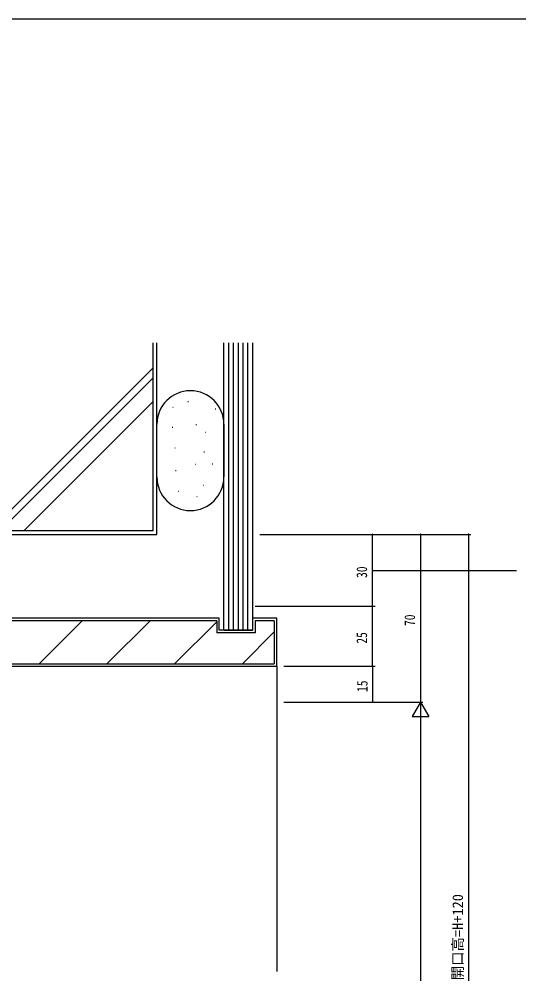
# Model space of a CAD drawing. Units: millimetres, scale not verified. Extents: x -1514 to 567, y -403 to 403.
# Drawn here: x -283.9 to -75.5, y 0.3 to 399 of the extents above; entities that cross this region are included whole.
import ezdxf
from ezdxf.enums import TextEntityAlignment as Align

# ---------------------------------------------------------------- set-up
doc = ezdxf.new("R2010")
doc.units = ezdxf.units.MM
doc.header["$LTSCALE"] = 2
for name, color, linetype in [('0-5_YKK_D', 6, 'Continuous'), ('0-6_YKK_ZWAK', 7, 'Continuous'), ('0-7_YSS_K', 3, 'Continuous')]:
    doc.layers.add(name, color=color, linetype=linetype)
doc.styles.add('ＭＳ ゴシック', font='')
doc.styles.get('ＭＳ ゴシック').set_extended_font_data('MS Gothic')

msp = doc.modelspace()

# ---------------------------------------------------------------- linework, layer by layer
at = {"layer": '0-5_YKK_D'}
for p, q in [((-183.481, 183.809), (-95.481, 183.809)), ((-183.247, 183.809), (-115.481, 183.809)), ((-136.481, 153.809), (-136.481, 183.809)), ((-116.481, 183.809), (-116.481, 113.809)), ((-96.481, 183.809), (-96.481, -166.187)), ((-136.481, 168.809), (-76.481, 168.809)), ((-185.481, 153.809), (-135.481, 153.809)), ((-173.481, 153.809), (-135.481, 153.809)), ((-136.481, 128.809), (-136.481, 153.809)), ((-173.481, 128.809), (-135.481, 128.809)), ((-173.481, 128.809), (-135.481, 128.809)), ((-136.481, 128.809), (-136.481, 113.809)), ((-173.481, 113.809), (-115.481, 113.809)), ((-173.481, 113.809), (-115.481, 113.809)), ((-173.481, 113.809), (-135.481, 113.809)), ((-116.481, 113.809), (-119.981, 107.747)), ((-116.481, 113.809), (-112.981, 107.747)), ((-116.481, 113.809), (-116.481, 101.685)), ((-119.981, 107.747), (-112.981, 107.747)), ((-116.481, 106.809), (-116.481, -109.214))]:
    msp.add_line(p, q, dxfattribs=at)
for centre, start, end in [((-136.481, 183.809), 90, 270), ((-136.481, 183.809), 270, 90), ((-116.481, 183.809), 90, 270), ((-116.481, 183.809), 270, 90), ((-96.481, 183.809), 90, 270), ((-96.481, 183.809), 270, 90), ((-136.481, 153.809), 90, 270), ((-136.481, 153.809), 90, 270), ((-136.481, 153.809), 270, 90), ((-136.481, 153.809), 270, 90), ((-136.481, 128.809), 90, 270), ((-136.481, 128.809), 90, 270), ((-136.481, 128.809), 270, 90), ((-136.481, 128.809), 270, 90), ((-136.481, 113.809), 90, 270), ((-136.481, 113.809), 270, 90)]:
    msp.add_arc(centre, 0.106, start, end, dxfattribs=at)
at = {"layer": '0-6_YKK_ZWAK'}
msp.add_line((537.3, 399), (-562.7, 399), dxfattribs=at)
at = {"layer": '0-7_YSS_K'}
for p, q in [((-227.984, 185.309), (-227.984, 263.809)), ((-226.484, 183.809), (-226.484, 263.809)), ((-198.481, 143.809), (-198.481, 263.809)), ((-196.481, 143.809), (-196.481, 263.809)), ((-194.481, 143.809), (-194.481, 263.809)), ((-192.481, 143.809), (-192.481, 263.809)), ((-190.481, 143.809), (-190.481, 263.809)), ((-188.481, 143.809), (-188.481, 263.809)), ((-186.481, 143.809), (-186.481, 263.809)), ((-227.984, 253.428), (-296.101, 185.311)), ((-227.984, 249.186), (-291.859, 185.311)), ((-227.984, 239.286), (-281.959, 185.311)), ((-213.54, 239.396), (-213.34, 239.396)), ((-219.873, 236.934), (-219.673, 236.934)), ((-202.105, 236.23), (-201.905, 236.23)), ((-226.484, 207.814), (-226.484, 229.814)), ((-220.049, 228.665), (-219.849, 228.665)), ((-210.197, 229.721), (-209.997, 229.721)), ((-198.484, 229.814), (-198.484, 207.814)), ((-206.327, 226.554), (-206.127, 226.554)), ((-218.993, 220.045), (-218.793, 220.045)), ((-206.855, 218.286), (-206.655, 218.286)), ((-210.549, 213.184), (-210.349, 213.184)), ((-203.336, 213.36), (-203.136, 213.36)), ((-218.641, 210.545), (-218.441, 210.545)), ((-207.03, 204.388), (-206.83, 204.388)), ((-217.586, 201.925), (-217.386, 201.925)), ((-209.845, 199.638), (-209.645, 199.638)), ((-406.484, 183.809), (-226.484, 183.809)), ((-227.984, 185.309), (-404.984, 185.309)), ((-200.481, 148.809), (-341.481, 148.809)), ((-201.481, 147.809), (-340.481, 147.809)), ((-257.618, 147.809), (-275.618, 129.809)), ((-229.334, 147.809), (-247.334, 129.809)), ((-201.481, 147.809), (-201.481, 142.809)), ((-200.481, 143.809), (-200.481, 148.809)), ((-176.481, 148.809), (-186.481, 148.809)), ((-177.481, 147.809), (-185.481, 147.809)), ((-185.481, 147.809), (-185.481, 142.809)), ((-177.481, 147.809), (-177.481, 129.809)), ((-176.481, 128.809), (-176.481, 148.809)), ((-201.481, 147.379), (-219.05, 129.809)), ((-186.481, 143.809), (-200.481, 143.809)), ((-185.481, 142.809), (-201.481, 142.809)), ((-177.481, 143.094), (-190.765, 129.809)), ((-326.484, 128.809), (-176.481, 128.809)), ((-325.481, 129.809), (-177.481, 129.809)), ((-176.481, 128.809), (-176.481, 1.309))]:
    msp.add_line(p, q, dxfattribs=at)
msp.add_lwpolyline([(-198.481, 143.809), (-186.481, 143.809), (-186.481, 148.809)], dxfattribs=at)
for centre, start, end in [((-212.484, 229.814), 0, 180), ((-212.484, 207.814), 180, 0)]:
    msp.add_arc(centre, 14, start, end, dxfattribs=at)

# ---------------------------------------------------------------- texts
at = {"layer": '0-5_YKK_D', "style": 'ＭＳ ゴシック', "width": 0.8}
for s, p in [('30', (-137.481, 165.678)), ('70', (-117.481, 145.618)), ('25', (-137.481, 138.227)), ('15', (-137.281, 118.069))]:
    msp.add_text(s, height=4.399, rotation=90, dxfattribs=at).set_placement(p, align=Align.BOTTOM_LEFT)
at = {"layer": '0-5_YKK_D', "style": 'ＭＳ ゴシック'}
msp.add_text('躯体開口高=H+120', height=4.399, rotation=90, dxfattribs=at).set_placement((-97.481, -14.289), align=Align.BOTTOM_LEFT)

doc.saveas('drawing.dxf')
